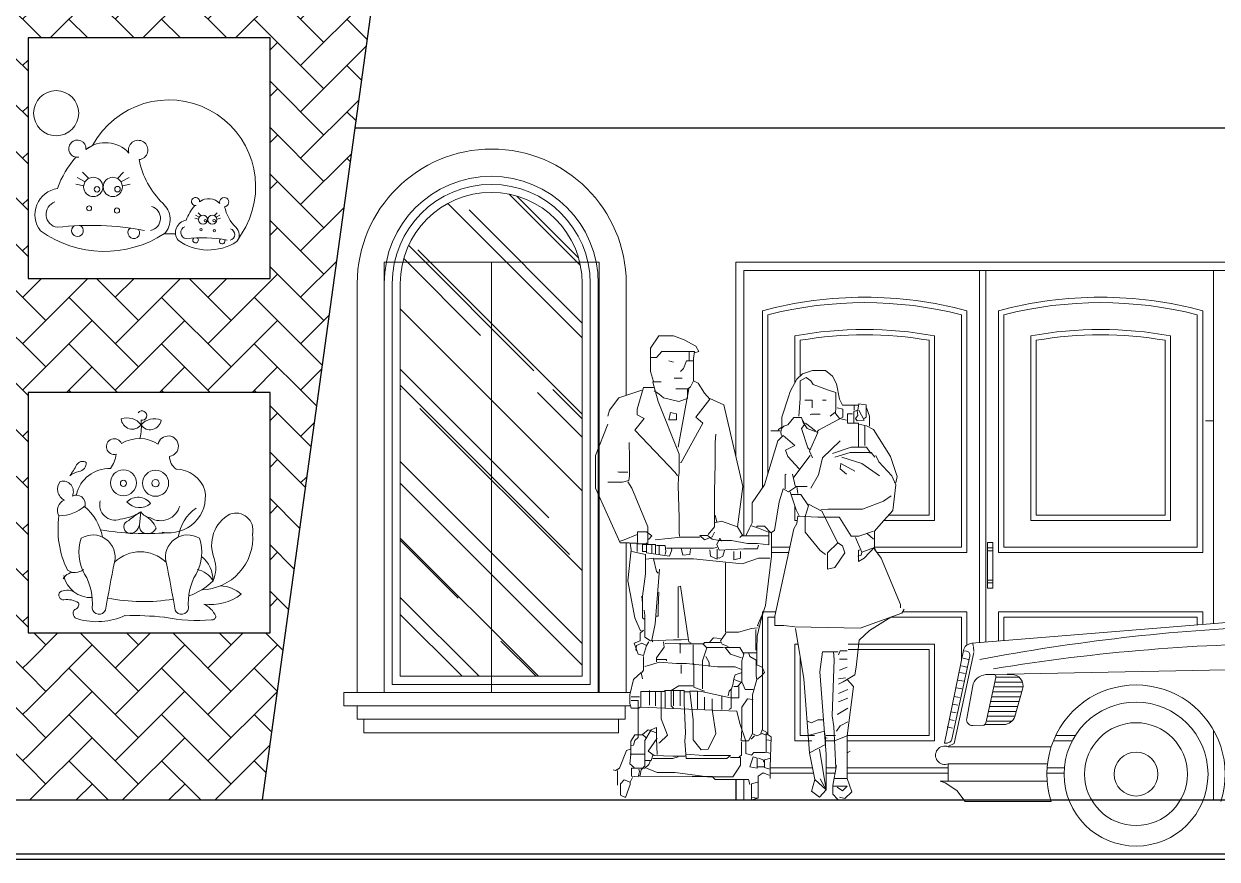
# Model space of a CAD drawing. Header units: inches. Extents: x 17.6 to 55, y 11.8 to 85.9.
# Drawn here: x 29.105 to 33.545, y 59.442 to 62.549 of the extents above; entities that cross this region are included whole.
import ezdxf

# ---------------------------------------------------------------- set-up
doc = ezdxf.new("R2010")
doc.units = ezdxf.units.IN
doc.header["$MEASUREMENT"] = 0
doc.layers.add('FURNITURE F 1 100', color=7, linetype='Continuous', lineweight=13, true_color=0x93979a)
doc.layers.add('HATCH F 1 100', color=7, linetype='Continuous', lineweight=0, true_color=0xc9c9c9)
doc.layers.add('WALL 1 100', color=250, linetype='Continuous', lineweight=30)
pattern_1 = [(45, (-1398.88951, -763.15725), (2e-17, 0.1724209175), [0.36576, -0.12192]), (135, (-1398.8033, -763.07104), (2e-17, 0.1724209175), [0.36576, -0.12192])]

msp = doc.modelspace()

# ---------------------------------------------------------------- hatches: boundary and pattern name
at = {"layer": 'HATCH F 1 100'}
h = msp.add_hatch(dxfattribs=at)
h.set_pattern_fill('AR-HBONE', color=256, scale=0.0012, style=0)
h.set_pattern_definition(pattern_1)
h.paths.add_polyline_path([(29.1208, 64.1743), (30.6848, 64.6927), (29.9919, 59.6624), (29.1208, 59.6624), (29.1208, 60.2838), (30.0213, 60.2838), (30.0213, 61.1787), (29.1208, 61.1787), (29.1208, 61.6019), (30.0213, 61.6019), (30.0213, 62.4968), (29.1208, 62.4968), (29.1208, 62.8335), (30.0213, 62.8335), (30.0213, 63.7284), (29.1208, 63.7284)])
h = msp.add_hatch(dxfattribs=at)
h.set_pattern_fill('AR-HBONE', color=256, scale=0.0012, style=0)
h.set_pattern_definition(pattern_1)
h.paths.add_polyline_path([(25.3177, 59.6624), (29.1208, 59.6624), (29.1208, 64.1743), (29.0177, 60.3624), (26.2677, 60.3624), (26.2677, 62.2124), (29.0177, 62.2124), (29.1208, 64.1743), (24.865, 62.7638)])

# ---------------------------------------------------------------- linework, layer by layer
at = {"layer": 'FURNITURE F 1 100'}
for p, q in [((29.3611, 62.0973), (29.3364, 62.0824)), ((29.3464, 61.9742), (29.3239, 61.9971)), ((29.4531, 61.9742), (29.4757, 61.9971)), ((29.3279, 61.9464), (29.2991, 61.9526)), ((29.303, 61.9774), (29.333, 61.9616)), ((29.4966, 61.9774), (29.4665, 61.9616)), ((29.4717, 61.9464), (29.5005, 61.9526)), ((31.176, 61.6509), (30.9112, 61.9157)), ((31.1691, 61.679), (30.9393, 61.9088)), ((29.7708, 61.8942), (29.7591, 61.8872)), ((31.1827, 61.3811), (30.6826, 61.8813)), ((31.1827, 61.4363), (30.7616, 61.8574)), ((29.7551, 61.823), (29.7415, 61.826)), ((29.7434, 61.8377), (29.7576, 61.8302)), ((29.7639, 61.8361), (29.7532, 61.847)), ((29.8142, 61.8361), (29.8249, 61.847)), ((29.8347, 61.8377), (29.8205, 61.8302)), ((29.823, 61.823), (29.8366, 61.826)), ((29.6288, 61.7689), (29.6682, 61.7689)), ((29.8971, 61.7393), (29.9311, 61.7945)), ((31.0034, 61.2592), (30.5369, 61.7257)), ((30.804, 61.3907), (30.5186, 61.6761)), ((31.1827, 61.0969), (30.5707, 61.7089)), ((31.2458, 61.6624), (30.4458, 61.6624)), ((30.4458, 61.6624), (30.4458, 60.0624)), ((30.8458, 61.6624), (30.8458, 60.0624)), ((31.2458, 60.0624), (31.2458, 61.6624)), ((31.7541, 61.6624), (31.7546, 60.9405)), ((31.7541, 61.6624), (34.4617, 61.6624)), ((31.7541, 60.9424), (31.7541, 61.6624)), ((31.7841, 60.6445), (31.7841, 61.6324)), ((31.7841, 61.6324), (34.4317, 61.6324)), ((32.6617, 60.2475), (32.6617, 61.6324)), ((32.6841, 61.6324), (32.6841, 60.2494)), ((33.5317, 60.319), (33.5317, 61.6324)), ((30.3458, 61.584), (30.3458, 60.0624)), ((30.4758, 61.584), (30.4758, 60.0924)), ((30.5058, 61.584), (30.5058, 60.1224)), ((31.1827, 60.1224), (31.1827, 61.584)), ((31.2127, 60.0924), (31.2127, 61.584)), ((31.2427, 60.0624), (31.2427, 61.584)), ((31.3466, 61.1679), (31.3466, 61.584)), ((31.1827, 60.8126), (30.5058, 61.4895)), ((31.8541, 60.8235), (31.8541, 61.4824)), ((31.8741, 60.8766), (31.8741, 61.4673)), ((32.5941, 61.4673), (32.5941, 60.6024)), ((32.6141, 61.4824), (32.6141, 60.5824)), ((32.7317, 60.5824), (32.7317, 61.4824)), ((32.7517, 60.6024), (32.7517, 61.4673)), ((33.4717, 61.4673), (33.4717, 60.6024)), ((33.4917, 61.4824), (33.4917, 60.5824)), ((31.9741, 61.2134), (31.9741, 61.3887)), ((31.9941, 61.2396), (31.9941, 61.3724)), ((32.4741, 61.3724), (32.4741, 60.7224)), ((32.4941, 61.3887), (32.4941, 60.7024)), ((32.8517, 60.7024), (32.8517, 61.3887)), ((32.8717, 60.7224), (32.8717, 61.3724)), ((33.3517, 61.3724), (33.3517, 60.7224)), ((33.3717, 61.3887), (33.3717, 60.7024)), ((31.0586, 60.7119), (30.5058, 61.2647)), ((31.135, 60.5761), (30.5058, 61.2053)), ((30.5092, 61.1892), (30.5058, 61.1925)), ((31.1827, 61.0799), (31.0734, 61.1892)), ((31.1827, 61.012), (31.0162, 61.1786)), ((31.1827, 60.5156), (30.5792, 61.1192)), ((33.5017, 61.0728), (33.5317, 61.0728)), ((31.1827, 60.2441), (30.5058, 60.921)), ((31.1827, 60.1635), (30.5058, 60.8404)), ((29.5353, 60.6862), (29.5401, 60.7337)), ((32.4941, 60.7024), (32.3055, 60.7024)), ((32.4741, 60.7224), (32.3232, 60.7224)), ((33.3717, 60.7024), (32.8517, 60.7024)), ((33.3517, 60.7224), (32.8717, 60.7224)), ((31.0202, 60.1224), (30.5058, 60.6367)), ((30.7213, 60.4128), (30.5058, 60.6283)), ((31.3466, 60.0624), (31.3466, 60.6187)), ((32.6903, 60.6197), (32.7103, 60.6197)), ((32.6903, 60.6197), (32.6903, 60.4497)), ((32.7103, 60.6197), (32.7103, 60.4497)), ((32.5941, 60.6024), (32.2703, 60.6024)), ((32.6141, 60.5824), (32.2801, 60.5824)), ((32.6903, 60.5997), (32.7103, 60.5997)), ((32.6903, 60.5897), (32.7103, 60.5897)), ((33.4917, 60.5824), (32.7317, 60.5824)), ((33.4717, 60.6024), (32.7517, 60.6024)), ((32.6903, 60.4797), (32.7103, 60.4797)), ((32.6903, 60.4697), (32.7103, 60.4697)), ((32.6903, 60.4497), (32.7103, 60.4497)), ((30.7995, 60.1224), (30.5058, 60.4161)), ((30.7359, 60.1224), (30.5058, 60.3525)), ((31.8541, 59.923), (31.8541, 60.3624)), ((31.8741, 59.9051), (31.8741, 60.3424)), ((32.3311, 60.3424), (32.5941, 60.3424)), ((32.3756, 60.3624), (32.6141, 60.3624)), ((32.5941, 60.3424), (32.5941, 60.1835)), ((32.6141, 60.3624), (32.6141, 60.2383)), ((32.7317, 60.3624), (33.4917, 60.3624)), ((32.7317, 60.2533), (32.7317, 60.3624)), ((32.7517, 60.3424), (33.4717, 60.3424)), ((32.7517, 60.2549), (32.7517, 60.3424)), ((33.4717, 60.3424), (33.4717, 60.314)), ((33.4917, 60.3624), (33.4917, 60.3157)), ((33.6957, 60.3324), (32.6321, 60.2451)), ((31.0117, 60.1224), (30.8804, 60.2537)), ((31.9741, 59.8824), (31.9741, 60.2424)), ((32.1728, 60.2224), (32.4741, 60.2224)), ((32.1729, 60.2424), (32.4941, 60.2424)), ((32.4741, 60.2224), (32.4741, 59.9024)), ((32.4941, 60.2424), (32.4941, 59.8824)), ((32.6012, 60.2179), (32.5305, 59.8743)), ((32.6403, 60.211), (32.5671, 59.8729)), ((32.6129, 60.2155), (32.601, 60.2169)), ((32.635, 60.2475), (32.6389, 60.2331)), ((32.6393, 60.2309), (32.6406, 60.2144)), ((31.9941, 59.9024), (31.9941, 60.1947)), ((32.6254, 60.1978), (32.5584, 59.8882)), ((32.62, 60.1853), (32.6003, 60.1898)), ((36.4666, 60.2049), (32.764, 60.1307)), ((30.5058, 60.1224), (31.1827, 60.1224)), ((32.6082, 60.1323), (32.5885, 60.1369)), ((32.6135, 60.1568), (32.5937, 60.1614)), ((32.6932, 60.1294), (32.7133, 60.1296)), ((32.7798, 60.1292), (32.7189, 60.1278)), ((30.4758, 60.0924), (31.2127, 60.0924)), ((32.5951, 60.0755), (32.5754, 60.08)), ((32.6017, 60.1039), (32.5819, 60.1085)), ((32.6135, 59.9652), (32.6372, 60.0945)), ((32.7224, 60.1183), (32.6844, 59.9479)), ((32.823, 60.0827), (32.7145, 60.0827)), ((32.8208, 60.1009), (32.7185, 60.1009)), ((32.8084, 60.119), (32.7225, 60.119)), ((30.2958, 60.0624), (31.3624, 60.0624)), ((30.2958, 60.0624), (30.2958, 60.0124)), ((32.5872, 60.0431), (32.5675, 60.0476)), ((32.8132, 60.0465), (32.7064, 60.0465)), ((32.8185, 60.0646), (32.7104, 60.0646)), ((32.7922, 59.9735), (32.8215, 60.0752)), ((31.3626, 60.0124), (30.2958, 60.0124)), ((30.3458, 60.0124), (30.3458, 59.9624)), ((31.3427, 59.9624), (31.3427, 60.0124)), ((32.5741, 59.9862), (32.5544, 59.9908)), ((32.5807, 60.0146), (32.5609, 60.0192)), ((32.7976, 59.992), (32.6942, 59.992)), ((32.8028, 60.0102), (32.6983, 60.0102)), ((32.808, 60.0283), (32.7023, 60.0283)), ((31.3427, 59.9624), (30.3458, 59.9624)), ((30.3708, 59.9624), (30.3708, 59.9124)), ((32.5675, 59.9578), (32.5478, 59.9623)), ((32.6813, 59.9429), (32.7515, 59.9429)), ((32.7923, 59.9739), (32.6895, 59.9739)), ((32.782, 59.9558), (32.6895, 59.9558)), ((30.3708, 59.9124), (31.3177, 59.9124)), ((32.0474, 59.9024), (31.9941, 59.9024)), ((32.4741, 59.9024), (32.1687, 59.9024)), ((32.561, 59.9293), (32.5412, 59.9339)), ((32.6757, 59.9407), (32.6359, 59.9395)), ((33.0177, 59.9024), (32.9449, 59.9024)), ((33.5317, 59.6624), (33.5317, 59.9226)), ((32.0374, 59.8824), (31.9741, 59.8824)), ((32.4941, 59.8824), (32.1687, 59.8824)), ((32.5395, 59.8618), (32.5296, 59.8625)), ((32.5366, 59.8738), (32.5305, 59.8743)), ((32.5502, 59.878), (32.5439, 59.8751)), ((32.5446, 59.8606), (32.9281, 59.8606)), ((32.5671, 59.8729), (32.5453, 59.8628)), ((33.0061, 59.8824), (32.936, 59.8824)), ((32.0397, 59.7824), (31.8823, 59.7824)), ((32.5446, 59.7824), (32.1687, 59.7824)), ((32.5446, 59.7968), (32.9143, 59.7968)), ((32.5446, 59.7968), (32.5446, 59.7323)), ((32.9769, 59.7824), (32.9129, 59.7824)), ((31.7541, 59.6624), (31.7541, 59.7385)), ((31.7553, 59.7385), (31.7554, 59.6624)), ((32.0436, 59.7624), (31.8823, 59.7624)), ((32.5446, 59.7624), (32.1687, 59.7624)), ((32.5151, 59.7323), (32.9131, 59.7323)), ((32.5334, 59.7262), (32.5151, 59.7323)), ((32.5767, 59.6973), (32.5334, 59.7262)), ((32.9758, 59.7624), (32.9121, 59.7624)), ((32.6072, 59.6566), (32.5767, 59.6973)), ((32.6072, 59.6566), (32.9281, 59.6566))]:
    msp.add_line(p, q, dxfattribs=at)
at = {"layer": 'FURNITURE F 1 100', "lineweight": 15}
for p, q in [((31.468, 61.3883), (31.4364, 61.3424)), ((31.5226, 61.3883), (31.468, 61.3883)), ((31.5628, 61.374), (31.5226, 61.3883)), ((31.6058, 61.351), (31.5628, 61.374)), ((31.4364, 61.3424), (31.4364, 61.2562)), ((31.4795, 61.3309), (31.4594, 61.3079)), ((31.6001, 61.3309), (31.4795, 61.3309)), ((31.5814, 61.328), (31.5814, 61.2964)), ((31.5972, 61.305), (31.6001, 61.3309)), ((31.6001, 61.3251), (31.6173, 61.3309)), ((31.6173, 61.3309), (31.6058, 61.351)), ((31.4594, 61.3079), (31.4364, 61.3079)), ((31.5054, 61.2964), (31.5226, 61.2907)), ((31.5599, 61.2677), (31.5714, 61.2964)), ((31.5714, 61.2964), (31.5944, 61.2964)), ((31.5972, 61.2218), (31.5972, 61.305)), ((31.4364, 61.2562), (31.4479, 61.2189)), ((31.5254, 61.2318), (31.5542, 61.2318)), ((31.5484, 61.2562), (31.5599, 61.2677)), ((32.0022, 61.2476), (31.982, 61.2275)), ((31.9942, 61.2218), (32.0165, 61.2333)), ((32.0395, 61.2605), (32.0022, 61.2476)), ((32.0165, 61.2333), (32.0337, 61.2218)), ((32.0883, 61.2605), (32.0395, 61.2605)), ((32.1141, 61.239), (32.0883, 61.2605)), ((32.1285, 61.2103), (32.1141, 61.239)), ((31.4049, 61.1873), (31.3187, 61.1586)), ((31.4106, 61.1973), (31.3876, 61.1155)), ((31.4479, 61.1973), (31.4106, 61.1973)), ((31.4479, 61.2189), (31.4451, 61.216)), ((31.4451, 61.216), (31.4651, 61.1442)), ((31.4479, 61.2175), (31.4766, 61.2175)), ((31.5312, 61.1916), (31.58, 61.1916)), ((31.58, 61.1916), (31.5398, 60.9748)), ((31.5743, 61.1902), (31.5858, 61.1988)), ((31.5743, 61.1557), (31.5743, 61.1902)), ((31.5858, 61.1988), (31.5972, 61.2218)), ((31.5972, 61.2218), (31.6145, 61.2131)), ((31.6145, 61.2131), (31.6374, 61.1758)), ((31.982, 61.2275), (31.9562, 61.1816)), ((31.9942, 61.1557), (31.9942, 61.2218)), ((32.0337, 61.2218), (32.0423, 61.2074)), ((32.0423, 61.2074), (32.0998, 61.1873)), ((32.0998, 61.1873), (32.1271, 61.1787)), ((32.14, 61.1528), (32.1285, 61.2103)), ((31.3187, 61.1586), (31.2842, 61.1126)), ((31.4508, 61.1844), (31.468, 61.1729)), ((31.4651, 61.1442), (31.5441, 60.9489)), ((31.468, 61.1729), (31.4852, 61.1586)), ((31.4852, 61.1586), (31.5427, 61.1442)), ((31.5427, 61.1442), (31.5743, 61.1557)), ((31.6575, 61.1528), (31.6058, 61.0868)), ((31.6374, 61.1758), (31.6575, 61.1528)), ((31.6575, 61.1557), (31.7092, 61.1327)), ((31.9505, 61.1614), (31.926, 61.0868)), ((31.9562, 61.1816), (31.9505, 61.1614)), ((31.9892, 61.0897), (31.9942, 61.1557)), ((32.0107, 61.15), (32.038, 61.15)), ((32.038, 61.15), (32.038, 61.1213)), ((32.0768, 61.15), (32.0912, 61.15)), ((32.1271, 61.1787), (32.1271, 61.1184)), ((32.1515, 61.1313), (32.14, 61.1528)), ((31.2842, 61.1126), (31.2785, 61.0897)), ((31.3876, 61.1155), (31.3876, 61.0954)), ((31.5054, 61.0767), (31.5111, 61.104)), ((31.5111, 61.104), (31.5341, 61.0983)), ((31.5341, 61.0983), (31.5341, 61.0767)), ((31.7092, 61.1327), (31.781, 60.8283)), ((32.0366, 61.0969), (32.0309, 61.0954)), ((32.0682, 61.0969), (32.0366, 61.0969)), ((32.1227, 61.104), (32.1055, 61.0897)), ((32.14, 61.0811), (32.1227, 61.104)), ((32.1271, 61.1184), (32.1256, 61.104)), ((32.1314, 61.1213), (32.1529, 61.1155)), ((32.2118, 61.1313), (32.1515, 61.1313)), ((32.1529, 61.1155), (32.1529, 61.0868)), ((32.1888, 61.0983), (32.1701, 61.0983)), ((32.1701, 61.0983), (32.1701, 61.0638)), ((32.2089, 61.1126), (32.1931, 61.1069)), ((32.1931, 61.1069), (32.1931, 61.0667)), ((32.1945, 61.1299), (32.1945, 61.1126)), ((32.2089, 61.0925), (32.206, 61.1098)), ((32.2118, 61.1356), (32.2089, 61.1126)), ((32.2391, 61.1327), (32.2118, 61.1356)), ((32.2118, 61.1126), (32.2319, 61.0753)), ((32.2391, 61.0868), (32.2391, 61.1327)), ((32.2405, 61.1213), (32.252, 61.0897)), ((31.2325, 60.9432), (31.2785, 61.0609)), ((31.4134, 61.0811), (31.379, 61.038)), ((31.3876, 61.0954), (31.4134, 61.0811)), ((31.5341, 61.0767), (31.5054, 61.0767)), ((31.6317, 61.0638), (31.5513, 60.9174)), ((31.6058, 61.0868), (31.6317, 61.0638)), ((31.9332, 61.0523), (31.9246, 61.0437)), ((31.926, 61.0868), (31.926, 61.0495)), ((31.9476, 61.0581), (31.9332, 61.0523)), ((31.9705, 61.0853), (31.9476, 61.0581)), ((31.9993, 61.0853), (31.9705, 61.0853)), ((32.005, 61.0667), (31.9993, 61.0853)), ((32.0107, 61.0609), (31.9993, 61.0437)), ((32.005, 61.0724), (32.0107, 61.0609)), ((32.0194, 61.0437), (32.005, 61.0667)), ((32.0136, 61.0638), (32.051, 61.0351)), ((32.1529, 61.0868), (32.0624, 61.038)), ((32.1658, 61.0753), (32.14, 61.0811)), ((32.1701, 61.0638), (32.2103, 61.0638)), ((32.2003, 61.0811), (32.2089, 61.0925)), ((32.206, 61.0724), (32.2003, 61.0811)), ((32.2319, 61.0753), (32.206, 61.0724)), ((32.2103, 61.0638), (32.2103, 60.9777)), ((32.2118, 61.0609), (32.2347, 61.0552)), ((32.2319, 61.0811), (32.2391, 61.0868)), ((32.2347, 61.0552), (32.2347, 60.9805)), ((32.2376, 61.0552), (32.2663, 61.0409)), ((32.252, 61.0897), (32.252, 61.0523)), ((31.379, 61.038), (31.5283, 60.88)), ((31.6805, 61.0236), (31.6776, 60.992)), ((31.9189, 61.0351), (31.8844, 61.0351)), ((31.9131, 61.0409), (31.9103, 61.0351)), ((31.9103, 60.9978), (31.9304, 61.0179)), ((31.926, 61.0495), (31.9131, 61.0409)), ((31.9246, 61.0437), (31.9217, 61.0294)), ((31.9217, 61.0294), (31.9246, 61.0179)), ((31.9304, 61.0179), (31.9734, 60.9805)), ((31.9993, 61.0437), (32.0222, 60.9719)), ((32.0596, 61.0294), (32.0194, 61.0437)), ((32.028, 60.9604), (32.0596, 61.0294)), ((32.0624, 61.038), (32.0567, 61.0322)), ((32.2663, 61.0409), (32.3295, 60.9403)), ((31.3574, 60.992), (31.3582, 60.9346)), ((31.6776, 60.992), (31.6776, 60.9145)), ((31.8614, 60.8341), (31.9103, 60.9978)), ((31.9734, 60.9805), (31.939, 60.9633)), ((32.0222, 60.9719), (32.028, 60.9662)), ((32.1429, 60.9978), (32.0768, 60.9346)), ((32.1141, 60.9518), (32.1831, 60.9748)), ((32.1831, 60.9748), (32.2405, 60.9748)), ((32.2405, 60.9748), (32.2549, 60.9547)), ((31.2325, 60.8226), (31.2325, 60.9432)), ((31.3582, 60.9346), (31.3582, 60.8685)), ((31.5441, 60.9489), (31.5441, 60.88)), ((31.939, 60.9633), (31.9476, 60.9403)), ((31.9476, 60.9403), (31.9907, 60.8944)), ((32.0309, 60.9432), (31.9705, 60.8628)), ((32.0395, 60.9346), (32.028, 60.9604)), ((32.0768, 60.9346), (32.0624, 60.8714)), ((32.1227, 60.9375), (32.1802, 60.9547)), ((32.1486, 60.9375), (32.2233, 60.9145)), ((32.1802, 60.9547), (32.2577, 60.9547)), ((32.2549, 60.9547), (32.2549, 60.9518)), ((32.2577, 60.9547), (32.2721, 60.9375)), ((32.2749, 60.9432), (32.2864, 60.9202)), ((32.2864, 60.9202), (32.3353, 60.8685)), ((32.3295, 60.9403), (32.3554, 60.8657)), ((31.3187, 60.8815), (31.3158, 60.8829)), ((31.3532, 60.8815), (31.3187, 60.8815)), ((31.5283, 60.88), (31.5369, 60.8685)), ((31.5441, 60.88), (31.5412, 60.8628)), ((31.5513, 60.9174), (31.5484, 60.9174)), ((31.6776, 60.9145), (31.6748, 60.8082)), ((32.1457, 60.9145), (32.1429, 60.8944)), ((32.1429, 60.8944), (32.1658, 60.8743)), ((32.1974, 60.8858), (32.1457, 60.9145)), ((32.2233, 60.9145), (32.2893, 60.8685)), ((31.3331, 60.8441), (31.2785, 60.8441)), ((31.356, 60.8513), (31.3331, 60.8441)), ((31.3532, 60.8456), (31.3675, 60.8226)), ((31.3582, 60.8685), (31.356, 60.8513)), ((31.5412, 60.8628), (31.5405, 60.8312)), ((31.5405, 60.8312), (31.543, 60.7135)), ((31.8155, 60.768), (31.8614, 60.8341)), ((31.9375, 60.8714), (31.9418, 60.8743)), ((31.9375, 60.8197), (31.9375, 60.8714)), ((31.9648, 60.8743), (31.9763, 60.8255)), ((32.0624, 60.8714), (32.0337, 60.8226)), ((32.3353, 60.8685), (32.3496, 60.8341)), ((32.3496, 60.8341), (32.3381, 60.7393)), ((32.3554, 60.8657), (32.3496, 60.8427)), ((31.3244, 60.6187), (31.2325, 60.8226)), ((31.3675, 60.8226), (31.4264, 60.679)), ((31.6748, 60.8082), (31.6748, 60.679)), ((31.781, 60.8283), (31.7609, 60.679)), ((31.9304, 60.8197), (31.916, 60.7709)), ((31.9505, 60.8082), (31.9304, 60.8197)), ((31.9763, 60.8255), (31.9505, 60.8082)), ((31.9562, 60.8082), (31.9792, 60.7422)), ((31.962, 60.7982), (31.9964, 60.7982)), ((31.9792, 60.8283), (32.0194, 60.8283)), ((31.9849, 60.8025), (31.982, 60.8283)), ((31.9964, 60.7982), (32.0251, 60.7565)), ((32.3037, 60.7738), (32.3324, 60.7939)), ((31.8155, 60.6934), (31.8155, 60.768)), ((31.916, 60.7709), (31.8987, 60.6647)), ((31.9741, 60.7024), (31.9741, 60.7567)), ((31.9792, 60.7422), (31.9907, 60.7192)), ((32.0251, 60.7565), (32.0122, 60.7164)), ((32.0251, 60.7623), (32.0739, 60.7364)), ((32.0711, 60.7422), (32.0969, 60.7436)), ((32.0969, 60.7436), (32.1342, 60.7444)), ((32.1342, 60.7444), (32.2261, 60.7444)), ((32.2261, 60.7444), (32.3037, 60.7738)), ((31.543, 60.7135), (31.543, 60.6532)), ((31.7006, 60.6991), (31.6748, 60.6934)), ((31.6776, 60.7221), (31.6834, 60.6962)), ((31.7609, 60.679), (31.7006, 60.6991)), ((31.9833, 60.7024), (31.9741, 60.7024)), ((31.982, 60.6905), (31.9849, 60.7178)), ((31.9849, 60.7178), (32.0596, 60.7142)), ((32.0122, 60.7164), (32.0122, 60.6589)), ((32.0596, 60.7142), (32.14, 60.7142)), ((32.0739, 60.7364), (32.1342, 60.6187)), ((32.14, 60.7142), (32.14, 60.7135)), ((32.14, 60.7135), (32.1831, 60.6431)), ((32.3381, 60.7393), (32.2951, 60.6905)), ((31.3891, 60.6216), (31.3891, 60.6603)), ((31.3891, 60.6603), (31.4221, 60.6603)), ((31.4221, 60.6603), (31.4422, 60.6445)), ((31.4264, 60.679), (31.4264, 60.6158)), ((31.543, 60.6532), (31.5456, 60.6417)), ((31.6748, 60.679), (31.6518, 60.6503)), ((31.6662, 60.6417), (31.6748, 60.6589)), ((31.7609, 60.679), (31.781, 60.6445)), ((31.7925, 60.6474), (31.804, 60.6704)), ((31.804, 60.6704), (31.8155, 60.6934)), ((31.8126, 60.6819), (31.8385, 60.6733)), ((31.8614, 60.6804), (31.8327, 60.6804)), ((31.8327, 60.6804), (31.8327, 60.679)), ((31.8385, 60.6733), (31.8758, 60.6589)), ((31.8844, 60.656), (31.8614, 60.6804)), ((31.8758, 60.6589), (31.8815, 60.6618)), ((31.8772, 60.6589), (31.8772, 60.6115)), ((31.8987, 60.6647), (31.8844, 60.656)), ((31.8873, 60.656), (31.8873, 60.5699)), ((31.9002, 60.3459), (31.9705, 60.6704)), ((31.9705, 60.6704), (31.982, 60.6905)), ((32.0122, 60.6589), (32.0682, 60.59)), ((32.2118, 60.6431), (32.2663, 60.6618)), ((32.2434, 60.6532), (32.2663, 60.6331)), ((32.2951, 60.6905), (32.2706, 60.6618)), ((32.2706, 60.6618), (32.2706, 60.5957)), ((31.3388, 60.6302), (31.3244, 60.6245)), ((31.3589, 60.6187), (31.3244, 60.6187)), ((31.3876, 60.6503), (31.3388, 60.6302)), ((31.3905, 60.6173), (31.3618, 60.6173)), ((31.3618, 60.6173), (31.3646, 60.5929)), ((31.3905, 60.6158), (31.3876, 60.6187)), ((31.3876, 60.6187), (31.3876, 60.5871)), ((31.4264, 60.6158), (31.3905, 60.6158)), ((31.4551, 60.613), (31.4077, 60.613)), ((31.4077, 60.613), (31.4077, 60.5871)), ((31.4221, 60.6187), (31.4221, 60.5814)), ((31.4307, 60.6331), (31.4278, 60.6331)), ((31.4422, 60.6445), (31.4307, 60.6331)), ((31.4422, 60.6101), (31.4422, 60.5814)), ((31.4537, 60.6302), (31.5513, 60.6403)), ((31.4551, 60.5785), (31.4551, 60.613)), ((31.4594, 60.6087), (31.491, 60.6087)), ((31.491, 60.6087), (31.4939, 60.5871)), ((31.5513, 60.6403), (31.6202, 60.6403)), ((31.6489, 60.646), (31.6202, 60.646)), ((31.6202, 60.646), (31.6374, 60.6302)), ((31.6374, 60.6302), (31.6662, 60.6417)), ((31.6662, 60.6331), (31.6489, 60.646)), ((31.692, 60.6273), (31.6662, 60.6331)), ((31.6949, 60.636), (31.6834, 60.613)), ((31.6834, 60.613), (31.692, 60.5914)), ((31.738, 60.6273), (31.692, 60.6273)), ((31.7006, 60.6245), (31.6949, 60.636)), ((31.7983, 60.6165), (31.738, 60.6273)), ((31.7753, 60.6445), (31.7695, 60.6388)), ((31.8787, 60.6445), (31.7753, 60.6445)), ((31.8356, 60.6165), (31.7983, 60.6165)), ((31.8772, 60.6115), (31.8356, 60.6165)), ((31.8356, 60.5965), (31.8385, 60.6101)), ((32.1342, 60.6187), (32.0955, 60.5814)), ((32.1515, 60.6072), (32.1342, 60.6187)), ((32.1831, 60.6431), (32.2118, 60.6431)), ((32.2003, 60.6388), (32.2233, 60.5843)), ((31.3646, 60.5929), (31.3532, 60.478)), ((31.3675, 60.5871), (31.4178, 60.5756)), ((31.4077, 60.5871), (31.4192, 60.5871)), ((31.4178, 60.5756), (31.4178, 60.5038)), ((31.4221, 60.5814), (31.5082, 60.5699)), ((31.4694, 60.6072), (31.4694, 60.5756)), ((31.4939, 60.5871), (31.491, 60.5756)), ((31.4967, 60.5986), (31.6719, 60.5986)), ((31.5082, 60.5699), (31.5168, 60.5929)), ((31.5168, 60.5929), (31.514, 60.5986)), ((31.5513, 60.5986), (31.557, 60.5728)), ((31.557, 60.5728), (31.5829, 60.5756)), ((31.5829, 60.5756), (31.5858, 60.5957)), ((31.6604, 60.5699), (31.6575, 60.5929)), ((31.6848, 60.5584), (31.6604, 60.5699)), ((31.6719, 60.5986), (31.6834, 60.6015)), ((31.6848, 60.5957), (31.6848, 60.5584)), ((31.692, 60.5613), (31.6863, 60.5642)), ((31.692, 60.5914), (31.7839, 60.5965)), ((31.7064, 60.5699), (31.692, 60.5613)), ((31.7121, 60.59), (31.7064, 60.5699)), ((31.7466, 60.5871), (31.7466, 60.5555)), ((31.7724, 60.5613), (31.7724, 60.5871)), ((31.7839, 60.5965), (31.8356, 60.5965)), ((31.8873, 60.5699), (31.8643, 60.3861)), ((31.9558, 60.6024), (31.8873, 60.6024)), ((31.9515, 60.5824), (31.8873, 60.5824)), ((32.0682, 60.59), (32.0883, 60.5756)), ((32.0955, 60.5814), (32.0955, 60.5211)), ((32.1227, 60.5268), (32.1601, 60.5814)), ((32.1601, 60.5814), (32.1515, 60.6072)), ((32.2204, 60.5728), (32.2089, 60.5699)), ((32.2103, 60.59), (32.2147, 60.5929)), ((32.2103, 60.5498), (32.2103, 60.59)), ((32.2233, 60.5843), (32.2204, 60.5728)), ((32.2233, 60.5843), (32.2405, 60.59)), ((32.2721, 60.6044), (32.2319, 60.5613)), ((32.2405, 60.59), (32.2635, 60.5986)), ((32.2635, 60.5986), (32.2749, 60.5957)), ((32.2706, 60.5957), (32.2951, 60.5613)), ((31.4479, 60.5613), (31.4221, 60.5584)), ((31.5972, 60.5598), (31.4479, 60.5598)), ((31.4479, 60.5598), (31.4594, 60.5125)), ((31.4709, 60.5211), (31.4537, 60.3172)), ((31.7782, 60.5412), (31.5972, 60.5598)), ((31.7164, 60.544), (31.7157, 60.3718)), ((31.7466, 60.5555), (31.7724, 60.5613)), ((31.8385, 60.5613), (31.7782, 60.5412)), ((31.8815, 60.5613), (31.8385, 60.5613)), ((32.0955, 60.5211), (32.1227, 60.5268)), ((32.2319, 60.5613), (32.2103, 60.5498)), ((32.2951, 60.5613), (32.3669, 60.389)), ((31.3532, 60.478), (31.379, 60.3402)), ((31.4178, 60.5038), (31.4077, 60.4206)), ((31.4594, 60.5125), (31.4651, 60.5067)), ((31.468, 60.4349), (31.4651, 60.3775)), ((31.5398, 60.455), (31.5484, 60.4579)), ((31.5398, 60.2655), (31.5398, 60.455)), ((31.5484, 60.4579), (31.5771, 60.2655)), ((31.4049, 60.4206), (31.4077, 60.3947)), ((31.4077, 60.4206), (31.4077, 60.3402)), ((32.3669, 60.389), (32.3669, 60.3775)), ((31.4134, 60.3689), (31.4163, 60.3488)), ((31.4163, 60.3488), (31.4163, 60.2684)), ((31.4651, 60.3459), (31.4594, 60.3459)), ((31.4651, 60.3775), (31.4651, 60.3459)), ((31.7157, 60.3718), (31.7157, 60.287)), ((31.8557, 60.3603), (31.8356, 60.3114)), ((31.8643, 60.3861), (31.85, 60.3402)), ((31.8541, 60.3624), (31.9038, 60.3624)), ((31.8741, 60.3424), (31.9002, 60.3424)), ((31.9002, 60.3118), (31.9002, 60.3459)), ((32.3726, 60.3574), (32.2175, 60.3014)), ((32.3311, 60.3424), (32.252, 60.2924)), ((32.3812, 60.3718), (32.3726, 60.3574)), ((31.379, 60.3402), (31.3991, 60.2942)), ((31.4077, 60.3402), (31.4134, 60.3344)), ((31.4537, 60.3172), (31.4422, 60.2569)), ((31.7638, 60.287), (31.8126, 60.3)), ((31.8126, 60.3), (31.8356, 60.3028)), ((31.85, 60.3402), (31.8342, 60.2712)), ((31.8356, 60.3114), (31.8385, 60.3086)), ((31.9332, 60.3118), (31.9002, 60.3118)), ((31.9734, 60.3064), (31.9332, 60.3118)), ((32.2175, 60.3014), (31.9734, 60.3064)), ((31.9763, 60.3), (32.0079, 60.1133)), ((31.3991, 60.254), (31.3761, 60.2454)), ((31.4106, 60.2942), (31.3991, 60.2827)), ((31.3991, 60.2942), (31.402, 60.2913)), ((31.3991, 60.2827), (31.3991, 60.254)), ((31.4163, 60.2684), (31.4364, 60.254)), ((31.4364, 60.254), (31.5226, 60.2583)), ((31.4422, 60.2569), (31.4451, 60.2511)), ((31.5226, 60.2583), (31.5513, 60.2583)), ((31.5513, 60.2583), (31.5743, 60.2598)), ((31.5771, 60.2655), (31.58, 60.2511)), ((31.6719, 60.2655), (31.6575, 60.2511)), ((31.6978, 60.2626), (31.6719, 60.2655)), ((31.7178, 60.2827), (31.6978, 60.254)), ((31.6978, 60.254), (31.7035, 60.2425)), ((31.7157, 60.287), (31.7638, 60.287)), ((31.8284, 60.2971), (31.8284, 60.2196)), ((31.8342, 60.2712), (31.832, 60.2224)), ((32.2138, 60.2569), (32.2021, 60.1564)), ((32.252, 60.2924), (32.2138, 60.2569)), ((31.3761, 60.2454), (31.3905, 60.2052)), ((31.3847, 60.2368), (31.3819, 60.2196)), ((31.4049, 60.2454), (31.3847, 60.2368)), ((31.3847, 60.2224), (31.3847, 60.2167)), ((31.4221, 60.2368), (31.4049, 60.2454)), ((31.4106, 60.1994), (31.4221, 60.2368)), ((31.4307, 60.2511), (31.4221, 60.2368)), ((31.4881, 60.2311), (31.4594, 60.1908)), ((31.4852, 60.2511), (31.4881, 60.2311)), ((31.491, 60.244), (31.5427, 60.2432)), ((31.5427, 60.2432), (31.6317, 60.2432)), ((31.547, 60.2454), (31.547, 60.2081)), ((31.58, 60.2511), (31.5886, 60.2454)), ((31.5958, 60.2396), (31.5958, 60.165)), ((31.6461, 60.2282), (31.6303, 60.1794)), ((31.6317, 60.2432), (31.6461, 60.2282)), ((31.6374, 60.2483), (31.6346, 60.2425)), ((31.6978, 60.2483), (31.6374, 60.2483)), ((31.6461, 60.2296), (31.7064, 60.2296)), ((31.7035, 60.2425), (31.7265, 60.2339)), ((31.7064, 60.2296), (31.715, 60.2282)), ((31.7351, 60.2052), (31.715, 60.2296)), ((31.715, 60.2296), (31.7695, 60.2296)), ((31.7695, 60.2296), (31.7839, 60.2052)), ((31.8327, 60.2095), (31.7839, 60.2095)), ((31.8069, 60.1966), (31.8011, 60.2109)), ((31.832, 60.2224), (31.832, 60.165)), ((31.9741, 60.2424), (31.986, 60.2424)), ((32.0673, 60.1391), (32.0773, 60.2138)), ((32.0773, 60.2138), (32.1357, 60.2138)), ((32.1177, 60.2138), (32.1209, 60.1854)), ((32.1429, 60.2167), (32.1371, 60.2023)), ((32.1687, 60.2167), (32.1429, 60.2167)), ((31.3905, 60.2052), (31.4106, 60.1994)), ((31.4106, 60.1966), (31.4106, 60.1449)), ((31.4163, 60.1592), (31.4709, 60.175)), ((31.4594, 60.1908), (31.4594, 60.1765)), ((31.4594, 60.1851), (31.4967, 60.1851)), ((31.4709, 60.175), (31.5341, 60.17)), ((31.4967, 60.1851), (31.4967, 60.1794)), ((31.5341, 60.17), (31.5714, 60.17)), ((31.5513, 60.165), (31.5513, 60.1334)), ((31.5714, 60.17), (31.6863, 60.1578)), ((31.5972, 60.1707), (31.5987, 60.1621)), ((31.6303, 60.1794), (31.6303, 60.076)), ((31.6432, 60.1966), (31.6547, 60.1736)), ((31.6547, 60.1736), (31.6547, 60.1592)), ((31.7753, 60.1908), (31.7351, 60.2052)), ((31.7839, 60.2052), (31.7767, 60.1794)), ((31.7767, 60.1794), (31.7767, 60.1018)), ((31.8298, 60.1822), (31.8069, 60.1966)), ((31.8298, 60.1248), (31.8298, 60.1822)), ((31.832, 60.165), (31.8528, 60.1564)), ((32.1209, 60.1854), (32.1128, 59.9754)), ((32.14, 60.1865), (32.1687, 60.1865)), ((31.402, 60.1363), (31.3732, 60.1104)), ((31.4077, 60.1133), (31.402, 60.1363)), ((31.4106, 60.1449), (31.4049, 60.1363)), ((31.5987, 60.1621), (31.598, 60.1191)), ((31.6863, 60.1578), (31.7523, 60.1578)), ((31.7523, 60.1277), (31.7466, 60.1133)), ((31.7523, 60.1578), (31.7753, 60.1478)), ((31.7782, 60.1363), (31.7523, 60.1277)), ((31.8327, 60.1104), (31.8298, 60.1248)), ((31.85, 60.1248), (31.8327, 60.1104)), ((31.8614, 60.1363), (31.85, 60.1248)), ((31.8528, 60.1564), (31.8614, 60.1363)), ((32.0912, 59.8311), (32.0673, 60.1391)), ((32.1687, 60.1564), (32.14, 60.1449)), ((32.197, 60.1277), (32.1543, 60.1018)), ((32.2021, 60.1564), (32.197, 60.1277)), ((31.3732, 60.1104), (31.3603, 60.053)), ((31.5427, 60.0874), (31.514, 60.0702)), ((31.5944, 60.0874), (31.5427, 60.0874)), ((31.598, 60.1191), (31.598, 60.0817)), ((31.598, 60.0817), (31.6374, 60.0674)), ((31.738, 60.076), (31.7293, 60.0674)), ((31.7365, 60.076), (31.7365, 60.0042)), ((31.7437, 60.0903), (31.738, 60.076)), ((31.7466, 60.1133), (31.7437, 60.0903)), ((31.7466, 60.1104), (31.7782, 60.0989)), ((31.7609, 60.0846), (31.7466, 60.0846)), ((31.7767, 60.1018), (31.7609, 60.0846)), ((31.7652, 60.0846), (31.7652, 60.0429)), ((31.7782, 60.0989), (31.7896, 60.0731)), ((31.8327, 60.1104), (31.8169, 60.053)), ((32.0079, 60.1133), (32.0291, 59.8373)), ((32.1371, 60.1133), (32.1629, 60.1162)), ((32.1543, 60.1018), (32.1371, 60.0932)), ((32.1684, 60.1103), (32.1925, 60.0846)), ((32.1925, 60.0846), (32.1687, 59.9008)), ((31.3624, 60.0624), (31.3466, 60.0624)), ((31.3603, 60.053), (31.3603, 60.0214)), ((31.3962, 60.0458), (31.3646, 60.0458)), ((31.3646, 60.0329), (31.3905, 60.0329)), ((31.3905, 60.0329), (31.3905, 59.8951)), ((31.4005, 60.0071), (31.4005, 60.0659)), ((31.4005, 60.0659), (31.491, 60.0659)), ((31.4336, 60.0702), (31.4336, 60.0157)), ((31.4551, 60.0674), (31.4551, 60.0128)), ((31.4766, 60.0674), (31.4766, 59.964)), ((31.491, 60.0702), (31.4881, 60.0674)), ((31.5619, 60.0702), (31.491, 60.0702)), ((31.491, 60.0659), (31.491, 60.0042)), ((31.514, 60.0702), (31.514, 60.0128)), ((31.5226, 60.0674), (31.5226, 60.0128)), ((31.547, 60.0674), (31.547, 60.0128)), ((31.5619, 60.0243), (31.5619, 60.0702)), ((31.5628, 60.0645), (31.5829, 60.0645)), ((31.6116, 60.0674), (31.5829, 60.0674)), ((31.5829, 60.0674), (31.5958, 59.9611)), ((31.6116, 60.0013), (31.6116, 60.0674)), ((31.6202, 60.0674), (31.6116, 60.0645)), ((31.7351, 60.0429), (31.6202, 60.0674)), ((31.6374, 59.9984), (31.6374, 60.0444)), ((31.6662, 59.9984), (31.6662, 60.0386)), ((31.7021, 60.0501), (31.7021, 59.9984)), ((31.7293, 60.0674), (31.7265, 60.0501)), ((31.7652, 60.0429), (31.7351, 60.0429)), ((31.7774, 60.0071), (31.7983, 60.0386)), ((31.7896, 60.0731), (31.8184, 60.0731)), ((31.7983, 60.0386), (31.8184, 60.0358)), ((31.8169, 60.053), (31.8169, 59.9094)), ((32.1716, 60.0731), (32.1371, 60.0587)), ((32.1716, 60.0415), (32.1371, 60.0272)), ((31.3427, 60.0124), (31.3626, 60.0124)), ((31.3603, 60.0214), (31.3646, 60.0042)), ((31.3646, 60.0042), (31.3934, 60.0042)), ((31.3905, 60.0124), (31.3927, 60.0124)), ((31.3934, 60.0042), (31.3991, 60.0071)), ((31.758, 59.9927), (31.4005, 60.0071)), ((31.514, 60.0128), (31.5226, 60.0042)), ((31.5667, 59.9123), (31.5619, 60.0243)), ((31.6805, 59.9094), (31.6662, 59.9984)), ((31.7365, 60.0042), (31.7293, 59.9984)), ((31.7695, 59.9467), (31.758, 59.9927)), ((31.7774, 59.9266), (31.7774, 60.0071)), ((32.1716, 60.0042), (32.1342, 59.9812)), ((31.3177, 59.9124), (31.3177, 59.9624)), ((31.4766, 59.964), (31.4996, 59.9037)), ((31.5958, 59.9611), (31.5958, 59.8865)), ((31.7911, 59.8807), (31.7695, 59.9467)), ((32.0194, 59.9554), (32.0366, 59.9496)), ((32.0366, 59.9496), (32.0596, 59.9611)), ((32.0596, 59.9611), (32.0811, 59.9611)), ((32.1128, 59.9754), (32.1188, 59.9353)), ((32.1342, 59.9812), (32.1314, 59.9812)), ((32.1716, 59.9525), (32.1429, 59.9381)), ((31.3639, 59.8807), (31.379, 59.9051)), ((31.379, 59.9051), (31.4077, 59.9051)), ((31.4278, 59.9238), (31.4077, 59.9065)), ((31.4077, 59.9065), (31.4192, 59.8951)), ((31.4393, 59.9238), (31.4163, 59.8836)), ((31.4594, 59.9123), (31.4278, 59.9238)), ((31.4594, 59.9324), (31.4393, 59.9238)), ((31.4594, 59.8893), (31.4594, 59.9324)), ((31.4996, 59.9037), (31.4709, 59.8749)), ((31.5649, 59.8807), (31.5667, 59.9123)), ((31.6518, 59.852), (31.6805, 59.9094)), ((31.7738, 59.8821), (31.7774, 59.9266)), ((31.8169, 59.9094), (31.8011, 59.8821)), ((31.8241, 59.9008), (31.8126, 59.8893)), ((31.8155, 59.9094), (31.8327, 59.9008)), ((31.8327, 59.9008), (31.8528, 59.9094)), ((31.8471, 59.9094), (31.8528, 59.9238)), ((31.8528, 59.9238), (31.8729, 59.9123)), ((31.8528, 59.9094), (31.8672, 59.9037)), ((31.8672, 59.8405), (31.8672, 59.9094)), ((31.8672, 59.9094), (31.8858, 59.8979)), ((31.8729, 59.9123), (31.8729, 59.9094)), ((31.8858, 59.8979), (31.8823, 59.7831)), ((32.0844, 59.9184), (32.0241, 59.9024)), ((32.0844, 59.9152), (32.0878, 59.8936)), ((32.1258, 59.9024), (32.0912, 59.9024)), ((32.1188, 59.9353), (32.127, 59.7824)), ((32.1687, 59.9008), (32.1217, 59.8824)), ((32.1429, 59.9381), (32.1285, 59.918)), ((32.1687, 59.9008), (32.1687, 59.7421)), ((31.3639, 59.8319), (31.3639, 59.8807)), ((31.3732, 59.8663), (31.3646, 59.8635)), ((31.379, 59.8836), (31.3732, 59.8663)), ((31.3905, 59.8951), (31.379, 59.8836)), ((31.4163, 59.8836), (31.4163, 59.7888)), ((31.4623, 59.8922), (31.4278, 59.8434)), ((31.4623, 59.8319), (31.4594, 59.8893)), ((31.4709, 59.8749), (31.468, 59.8749)), ((31.57, 59.8161), (31.5649, 59.8807)), ((31.5958, 59.8865), (31.626, 59.8491)), ((31.8011, 59.8821), (31.7738, 59.8821)), ((31.7753, 59.8778), (31.7753, 59.829)), ((31.7911, 59.8347), (31.7911, 59.8807)), ((31.8126, 59.8893), (31.8098, 59.8893)), ((31.8672, 59.8865), (31.8873, 59.8836)), ((32.0291, 59.8373), (32.0883, 59.8692)), ((32.0883, 59.8692), (32.0878, 59.8936)), ((32.0878, 59.8936), (32.094, 59.8922)), ((32.1223, 59.8824), (32.0899, 59.8824)), ((31.3474, 59.8462), (31.3216, 59.7802)), ((31.3618, 59.852), (31.3474, 59.8462)), ((31.3603, 59.7974), (31.3639, 59.8319)), ((31.3618, 59.8333), (31.4134, 59.8333)), ((31.4278, 59.8434), (31.4508, 59.8276)), ((31.4451, 59.829), (31.4393, 59.8089)), ((31.4451, 59.8161), (31.5197, 59.8161)), ((31.4508, 59.8276), (31.5197, 59.8254)), ((31.5197, 59.8254), (31.5656, 59.8254)), ((31.5197, 59.8161), (31.5398, 59.8233)), ((31.5685, 59.8333), (31.6346, 59.8283)), ((31.7207, 59.8161), (31.57, 59.8161)), ((31.626, 59.8491), (31.6518, 59.852)), ((31.6346, 59.8283), (31.7351, 59.8283)), ((31.7351, 59.8283), (31.7207, 59.8161)), ((31.7724, 59.8204), (31.7351, 59.8204)), ((31.7753, 59.829), (31.7667, 59.8233)), ((31.7724, 59.7917), (31.7724, 59.8204)), ((31.8126, 59.829), (31.7911, 59.8347)), ((31.8069, 59.7859), (31.8184, 59.8233)), ((31.8212, 59.8391), (31.8126, 59.829)), ((31.8184, 59.8233), (31.8342, 59.8175)), ((31.8643, 59.8391), (31.8212, 59.8391)), ((31.8342, 59.8175), (31.8342, 59.7802)), ((31.8385, 59.8175), (31.8557, 59.8118)), ((31.8557, 59.8118), (31.8586, 59.8032)), ((31.8844, 59.8175), (31.8614, 59.8118)), ((31.8614, 59.8118), (31.8614, 59.7831)), ((31.8844, 59.8347), (31.8672, 59.8405)), ((32.0291, 59.8373), (32.0481, 59.7391)), ((32.0653, 59.852), (32.0912, 59.6999)), ((32.0912, 59.8311), (32.0912, 59.6999)), ((32.1802, 59.8434), (32.1687, 59.8376)), ((31.3072, 59.7716), (31.2986, 59.7745)), ((31.3216, 59.7802), (31.3072, 59.7716)), ((31.3144, 59.7716), (31.3144, 59.717)), ((31.3761, 59.7831), (31.3603, 59.7974)), ((31.4163, 59.7802), (31.3661, 59.7802)), ((31.3661, 59.7802), (31.3661, 59.7515)), ((31.3905, 59.7486), (31.3962, 59.7687)), ((31.3962, 59.7687), (31.3934, 59.7773)), ((31.402, 59.7745), (31.3991, 59.7543)), ((31.4163, 59.7888), (31.402, 59.7745)), ((31.4393, 59.8089), (31.4163, 59.8089)), ((31.4307, 59.7945), (31.4163, 59.7802)), ((31.4221, 59.7802), (31.4623, 59.7644)), ((31.4364, 59.8089), (31.4307, 59.7945)), ((31.7437, 59.7486), (31.7609, 59.7745)), ((31.7609, 59.7745), (31.7724, 59.7917)), ((31.8342, 59.7802), (31.8069, 59.7859)), ((31.8356, 59.7859), (31.8586, 59.7859)), ((31.8614, 59.7831), (31.8815, 59.7773)), ((31.8823, 59.7831), (31.8823, 59.7429)), ((32.127, 59.7824), (32.0912, 59.7824)), ((32.1285, 59.7909), (32.1156, 59.7162)), ((31.3388, 59.7371), (31.3259, 59.7228)), ((31.3259, 59.7228), (31.3259, 59.6797)), ((31.3618, 59.7285), (31.3388, 59.7371)), ((31.3704, 59.7457), (31.3618, 59.7285)), ((31.3618, 59.7199), (31.3618, 59.7285)), ((31.3661, 59.7515), (31.3905, 59.7486)), ((31.3991, 59.7543), (31.3962, 59.7515)), ((31.3962, 59.7515), (31.5915, 59.75)), ((31.4623, 59.7644), (31.5283, 59.7644)), ((31.5283, 59.7644), (31.6489, 59.7486)), ((31.5915, 59.75), (31.6662, 59.75)), ((31.6489, 59.7486), (31.7437, 59.7486)), ((31.6662, 59.75), (31.6776, 59.7385)), ((31.6776, 59.7385), (31.8011, 59.7385)), ((31.7841, 59.6624), (31.7841, 59.7385)), ((31.8011, 59.7385), (31.8069, 59.7199)), ((31.8356, 59.7285), (31.8126, 59.7228)), ((31.8126, 59.7228), (31.8126, 59.6624)), ((31.8557, 59.763), (31.837, 59.7515)), ((31.837, 59.7515), (31.837, 59.6693)), ((31.8572, 59.7624), (31.8541, 59.7624)), ((31.8787, 59.7543), (31.8557, 59.763)), ((32.0481, 59.7391), (32.0366, 59.6939)), ((32.0481, 59.7391), (32.0912, 59.6999)), ((32.0682, 59.7406), (32.0912, 59.6999)), ((32.1236, 59.7624), (32.0912, 59.7624)), ((32.1687, 59.7421), (32.1227, 59.7421)), ((32.1687, 59.7421), (32.1859, 59.6932)), ((31.3259, 59.6797), (31.3445, 59.6711)), ((31.3445, 59.6711), (31.3618, 59.7199)), ((32.0366, 59.6958), (32.0653, 59.6724)), ((32.0912, 59.6999), (32.0653, 59.6724)), ((32.1156, 59.7162), (32.1156, 59.6846)), ((32.1156, 59.6846), (32.1342, 59.6645)), ((32.117, 59.7134), (32.1687, 59.7134)), ((32.1515, 59.6961), (32.1314, 59.7105)), ((32.1687, 59.7134), (32.1515, 59.6961)), ((32.1859, 59.6932), (32.1601, 59.6674)), ((31.8126, 59.6711), (31.837, 59.6693)), ((31.837, 59.6693), (31.8126, 59.6624)), ((32.1601, 59.6674), (32.14, 59.6732))]:
    msp.add_line(p, q, dxfattribs=at)
at = {"layer": 'FURNITURE F 1 100'}
for centre, radius in [((29.2255, 62.217), 0.084), ((29.3635, 61.9427), 0.0358), ((29.3774, 61.934), 0.0102), ((29.4361, 61.9427), 0.0358), ((29.4536, 61.9345), 0.0102), ((29.3479, 61.8632), 0.00912), ((29.4517, 61.8549), 0.00956), ((29.7719, 61.8213), 0.0169), ((29.7806, 61.8172), 0.0048), ((29.8062, 61.8213), 0.0169), ((29.8135, 61.8174), 0.0048), ((29.7646, 61.7838), 0.0043), ((29.8136, 61.7799), 0.00451), ((29.4758, 60.8422), 0.0482), ((29.5954, 60.8405), 0.0484), ((29.4758, 60.8405), 0.0116), ((29.5954, 60.8405), 0.0137), ((33.2436, 59.7586), 0.2678), ((33.2436, 59.7586), 0.1913), ((33.2436, 59.7586), 0.0816)]:
    msp.add_circle(centre, radius, dxfattribs=at)
for centre, radius, start, end in [((29.645, 61.9437), 0.3227, 332.4621, 151.5959), ((29.3044, 62.0848), 0.0321, 355.7273, 279.8804), ((29.409, 61.9898), 0.1176, 42.0726, 128.0888), ((29.5305, 62.0802), 0.0361, 275.0438, 198.6837), ((30.8462, 61.5832), 0.5004, 0.0877, 179.9123), ((29.5722, 61.8129), 0.3639, 138.6807, 160.0148), ((29.846, 62.1092), 0.319, 191.7533, 225.4213), ((30.8443, 61.584), 0.3984, 0, 180), ((30.8443, 61.584), 0.3684, 0, 180), ((29.2455, 61.8395), 0.099, 98.8702, 217.2792), ((29.7441, 61.8883), 0.0151, 355.7273, 279.8804), ((29.7934, 61.8435), 0.0555, 42.0726, 128.0888), ((29.8507, 61.8862), 0.017, 275.0438, 198.6837), ((30.8443, 61.584), 0.3384, 0, 180), ((29.2362, 61.8407), 0.0485, 108.3795, 263.1262), ((29.5679, 61.8258), 0.0457, 280.7073, 74.6019), ((29.5697, 61.8221), 0.0795, 318.0152, 48.8181), ((29.8704, 61.7601), 0.1717, 138.6807, 160.0148), ((29.9996, 61.8999), 0.1505, 191.7533, 225.4213), ((29.7163, 61.7726), 0.0467, 98.8702, 217.2792), ((29.4055, 62.1129), 0.41, 234.3807, 302.9933), ((29.3541, 60.7408), 1.059, 79.147, 96.7057), ((29.3047, 61.7803), 0.0218, 125.7906, 59.6443), ((29.514, 61.7722), 0.0218, 127.1762, 35.1959), ((29.7119, 61.7732), 0.0229, 108.3795, 263.1262), ((29.8684, 61.7661), 0.0216, 280.7073, 74.6019), ((29.8692, 61.7644), 0.0375, 318.0152, 48.8181), ((29.7918, 61.9016), 0.1935, 234.3807, 302.9933), ((29.7675, 61.2543), 0.4996, 79.147, 96.7057), ((29.7442, 61.7447), 0.0103, 125.7906, 59.6443), ((29.8429, 61.7409), 0.0103, 127.1762, 35.1959), ((32.2341, 60.0634), 1.469, 75.0083, 104.9917), ((32.2341, 60.0529), 1.4595, 75.7202, 104.2798), ((33.1117, 60.0634), 1.469, 75.0083, 104.9917), ((33.1117, 60.0529), 1.4595, 75.7202, 104.2798), ((32.2341, 59.9717), 1.4407, 79.6031, 100.3969), ((33.1117, 59.9717), 1.4407, 79.6031, 100.3969), ((32.2341, 59.9457), 1.4467, 80.451, 99.549), ((33.1117, 59.9457), 1.4467, 80.451, 99.549), ((29.5448, 61.0923), 0.0176, 257.7985, 142.4369), ((29.4892, 61.019), 0.0648, 36.7961, 109.3283), ((29.5085, 61.0824), 0.0408, 183.156, 322.9685), ((29.3383, 61.0527), 0.2041, 347.0289, 6.3023), ((29.5903, 61.0157), 0.0648, 66.8573, 139.3895), ((29.5752, 61.0802), 0.0408, 213.2171, 353.0297), ((29.6422, 60.9784), 0.0381, 277.4261, 169.1043), ((29.4416, 60.977), 0.0293, 22.5173, 284.3463), ((29.5347, 60.8806), 0.1263, 56.271, 121.5062), ((29.324, 60.8958), 0.0259, 58.3128, 149.8009), ((29.3307, 60.9644), 0.1191, 324.4475, 352.3817), ((29.7094, 60.9423), 0.0623, 181.5005, 232.7439), ((28.9259, 61.1134), 0.4278, 325.002, 331.4397), ((29.3232, 60.8155), 0.0704, 100.8094, 131.7055), ((29.4218, 60.772), 0.1233, 87.2536, 168.176), ((29.3056, 60.9165), 0.0321, 277.9052, 2.5419), ((29.671, 60.7796), 0.1131, 17.7743, 89.6447), ((29.2753, 60.8185), 0.045, 139.99, 244.931), ((29.2504, 60.8095), 0.0391, 334.2077, 104.1985), ((29.3011, 60.7637), 0.0326, 346.3572, 118.1742), ((29.5299, 60.7303), 0.0584, 36.2788, 135.2485), ((29.6466, 60.7904), 0.1341, 258.5629, 10.2049), ((29.2698, 60.7404), 0.0397, 110.0353, 211.4221), ((29.2383, 60.8608), 0.1411, 269.0543, 312.0296), ((29.2067, 60.6063), 0.1936, 10.1647, 49.9871), ((29.4445, 60.7607), 0.0571, 164.9077, 289.0423), ((29.536, 60.8125), 0.0628, 220.8416, 310.6858), ((29.6138, 60.7753), 0.074, 239.4284, 344.7666), ((29.8345, 60.6191), 0.1562, 124.5752, 172.1598), ((29.5784, 60.6698), 0.3461, 171.7123, 206.1181), ((29.4398, 60.8962), 0.1909, 277.0017, 301.6922), ((29.5023, 60.6781), 0.025, 105.772, 321.0865), ((29.694, 60.4683), 0.3068, 120.0949, 130.3183), ((29.5873, 60.7701), 0.0595, 217.6451, 259.2803), ((29.518, 60.6443), 0.0842, 20.2302, 63.3994), ((29.9361, 60.6104), 0.1322, 119.0674, 202.1744), ((29.8937, 60.6657), 0.0641, 348.9072, 109.9005), ((29.5593, 61.6559), 1.0026, 260.3361, 274.5589), ((29.497, 60.6922), 0.0387, 309.6878, 351.1393), ((29.5739, 60.6843), 0.0387, 177.1699, 218.6214), ((29.565, 60.688), 0.0351, 232.5182, 335.4817), ((29.7625, 60.6389), 0.1946, 271.3771, 4.2718), ((29.4711, 60.5831), 0.1613, 160.9516, 209.8581), ((29.3622, 60.5656), 0.0826, 346.7022, 121.8546), ((29.7148, 60.5656), 0.0826, 58.1454, 193.2978), ((29.6059, 60.5831), 0.1613, 330.1419, 19.0484), ((29.5385, 60.4485), 0.1372, 45.6351, 134.3649), ((29.6928, 60.4777), 0.1165, 0.158, 50.743), ((29.2958, 60.5565), 0.0481, 234.2871, 310.798), ((32.9956, 59.7906), 3.6325, 167.9872, 170.842), ((26.0815, 59.7906), 3.6325, 9.158, 12.0128), ((29.7314, 60.431), 0.091, 31.0918, 78.2975), ((29.7005, 60.5251), 0.1186, 336.5977, 17.328), ((29.2913, 60.4651), 0.0439, 81.3935, 153.3288), ((29.3548, 60.5181), 0.1032, 191.8276, 272.5059), ((29.1513, 60.3968), 0.2088, 354.2525, 30.5005), ((29.9258, 60.3968), 0.2088, 149.4995, 185.7475), ((29.6436, 60.6421), 0.2332, 288.6976, 315.2826), ((29.2544, 60.4255), 0.019, 146.4676, 269.5648), ((29.2656, 60.384), 0.0586, 63.7871, 117.4334), ((29.8319, 60.3355), 0.1234, 48.1594, 87.8779), ((29.2678, 60.334), 0.0738, 56.6432, 100.5385), ((29.2913, 60.3894), 0.0182, 281.3083, 20.1384), ((29.5501, 61.0637), 0.6635, 258.4224, 279.6152), ((29.7997, 60.579), 0.1899, 262.4693, 307.068), ((29.7375, 60.3089), 0.09, 24.5134, 65.4865), ((29.3094, 60.3565), 0.0209, 134.0727, 262.087), ((29.3775, 60.5772), 0.2516, 253.6163, 294.4104), ((29.3853, 60.38), 0.0266, 188.7715, 334.965), ((29.5128, 59.2475), 1.1009, 83.9981, 91.6253), ((29.7484, 60.913), 0.5831, 258.0732, 275.439), ((29.6918, 60.38), 0.0266, 205.035, 351.2285), ((29.8054, 60.3464), 0.014, 262.9368, 359.438), ((34.0302, 53.0041), 7.3098, 92.30355, 100.78597), ((32.6347, 60.2109), 0.0343, 94.3538, 168.3733), ((32.6111, 60.2009), 0.0146, 347.779, 83.0993), ((33.8711, 53.1202), 7.125, 90.01273, 99.34964), ((32.6922, 60.0686), 0.0608, 89.0558, 154.8741), ((32.7134, 60.1204), 0.00927, 347.4196, 90.5678), ((32.7808, 60.0869), 0.0423, 343.9284, 91.3989), ((33.2436, 59.7586), 0.3316, 342.0798, 197.9202), ((32.6349, 59.9612), 0.0217, 169.6333, 272.5757), ((32.6753, 59.9499), 0.00927, 272.5757, 347.4196), ((32.7515, 59.9852), 0.0423, 270, 343.9284), ((32.5319, 59.8287), 0.0343, 68.3306, 291.6694), ((32.5377, 59.8884), 0.0146, 265.5985, 294.7892), ((32.5441, 59.8913), 0.0146, 294.7892, 347.779)]:
    msp.add_arc(centre, radius, start, end, dxfattribs=at)
at = {"layer": 'WALL 1 100'}
for p, q in [((30.6848, 64.6927), (29.9919, 59.6624)), ((30.3363, 62.1624), (37.89, 62.1624))]:
    msp.add_line(p, q, dxfattribs=at)
at = {"layer": 'WALL 1 100', "linetype": 'Continuous'}
for p, q in [((18.1285, 59.6624), (49.9698, 59.6624)), ((18.1285, 59.4624), (49.9698, 59.4624)), ((18.1285, 59.4424), (49.9698, 59.4424))]:
    msp.add_line(p, q, dxfattribs=at)
at = {"layer": 'WALL 1 100'}
for points in [[(30.0213, 62.4968), (29.1208, 62.4968), (29.1208, 61.6019), (30.0213, 61.6019)], [(30.0213, 61.1787), (29.1208, 61.1787), (29.1208, 60.2838), (30.0213, 60.2838)]]:
    msp.add_lwpolyline(points, close=True, dxfattribs=at)

doc.saveas('drawing.dxf')
